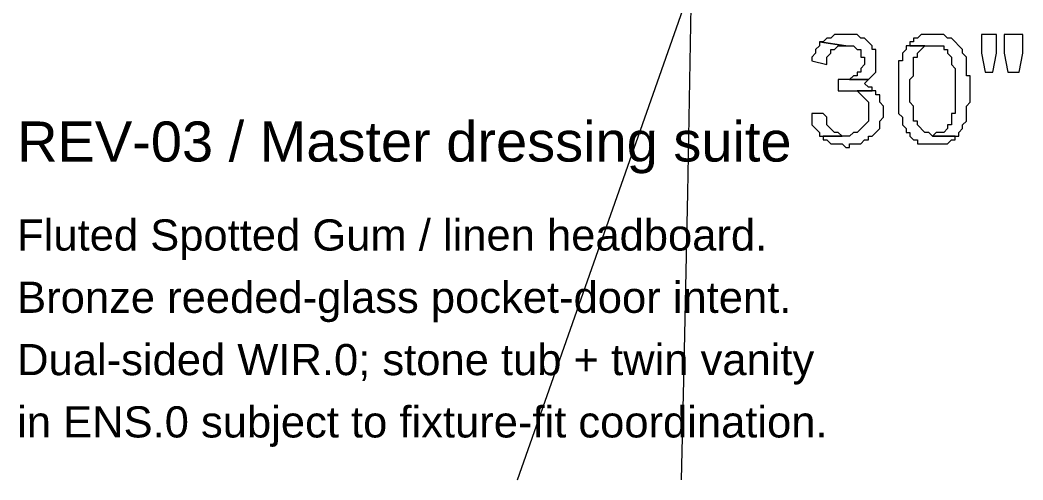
# Model space of a CAD drawing. Header units: millimetres. Extents: x -3370 to 37592, y -25802 to 13127.
# Drawn here: x 22013 to 26519, y -12431 to -10364 of the extents above; entities that cross this region are included whole.
import ezdxf

# ---------------------------------------------------------------- set-up
doc = ezdxf.new("R2010")
doc.units = ezdxf.units.MM
for name, color, linetype, lineweight in [('2 Hoop survey', 8, 'Continuous', 9), ('ID_REVISION_MARKUP', 7, 'Continuous', 25), ('默认', 18, 'Continuous', 9)]:
    doc.layers.add(name, color=color, linetype=linetype, lineweight=lineweight)
doc.styles.add('ID_SANS', font='Arial.ttf')

# ---------------------------------------------------------------- blocks, each defined once
blk = doc.blocks.new('2 Hoop survey-1260670-Lower Ground Floor')
at = {"layer": '默认', "color": 9}
blk.add_line((72678.46523336039, -2241.954150671572), (73456.9519478554, -25.24621787224578), dxfattribs=at)
at = {"layer": '默认', "color": 9, "flags": 128}
blk.add_lwpolyline([(73458.78431691136, -27.29222479652673), (73441.99118704155, -950.9143676377498), (73425.05878112036, -1729.805040011576), (73413.92510480167, -2241.954150671572)], dxfattribs=at)
at = {"layer": '默认', "color": 9}
for points in [[(74153.15223573065, -239.7533189486076), (74102.35501796714, -239.7533189486076), (74085.422612046, -256.685724869747), (74068.4902061248, -256.685724869747), (74051.55780020365, -273.6181307909337), (74034.62539428246, -273.6181307909337), (74153.15223573064, -290.5505367121532), (74187.017047573, -290.5505367121532), (74203.94945349419, -307.4829426332581), (74220.88185941534, -307.4829426332581), (74220.88185941534, -341.347754475617), (74237.8142653365, -341.347754475617), (74237.8142653365, -375.2125663179577), (74220.88185941533, -392.1449722391426), (74220.88185941533, -409.0773781602966), (74203.94945349416, -409.0773781602966), (74203.94945349416, -426.0097840814851), (74187.017047573, -426.0097840814851), (74170.08464165185, -442.9421900026246), (74254.74667125769, -442.9421900026246), (74288.61148310005, -409.0773781602966), (74288.61148310005, -307.4829426332744), (74271.67907717885, -307.4829426332744), (74271.67907717885, -290.5505367121186), (74237.8142653365, -256.6857248697634), (74220.88185941534, -256.6857248697634), (74203.94945349419, -239.7533189486076)], [(74542.59757191756, -239.7533189486076), (74491.80035415405, -239.7533189486076), (74474.8679482329, -256.6857248697779), (74457.93554231171, -256.6857248697779), (74457.93554231171, -273.6181307909337), (74441.00313639054, -273.6181307909337), (74441.00313639054, -290.5505367121186), (74593.39478968107, -290.5505367121186), (74593.39478968107, -307.4829426332744), (74610.32719560225, -307.4829426332744), (74610.32719560225, -324.4153485544612), (74627.25960152343, -341.3477544756007), (74627.25960152343, -375.2125663179577), (74644.19200744458, -392.1449722391608), (74644.19200744458, -595.3338432931741), (74627.25960152342, -595.3338432931741), (74627.25960152342, -646.131061056687), (74610.32719560225, -646.131061056687), (74610.32719560225, -663.0634669778574), (74593.3947896811, -679.9958728990114), (74559.52997783874, -679.9958728990114), (74542.59757191756, -696.9282788201817), (74661.12441336576, -696.9282788201817), (74661.12441336576, -679.9958728990277), (74678.05681928695, -663.063466977841), (74678.05681928695, -646.131061056687), (74694.98922520813, -629.1986551355003), (74694.98922520813, -561.4690314508334), (74711.92163112928, -544.5366255296631), (74711.92163112928, -426.0097840814851), (74694.9892252081, -426.0097840814851), (74694.9892252081, -341.347754475617), (74678.05681928695, -324.4153485544466), (74678.05681928695, -307.4829426332744), (74627.25960152342, -256.6857248697634), (74610.32719560225, -256.6857248697634), (74593.3947896811, -239.753318948593)], [(74830.44847257745, -239.7533189486076), (74762.71884889276, -239.7533189486076), (74762.71884889276, -324.4153485544612), (74779.65125481397, -409.077378160282), (74813.51606665627, -409.077378160282), (74830.44847257745, -324.4153485544466)], [(74948.97531402565, -239.7533189486076), (74864.3132844198, -239.7533189486076), (74864.3132844198, -324.4153485544612), (74881.24569034098, -409.077378160282), (74932.04290810447, -409.077378160282), (74948.97531402565, -324.4153485544466)], [(74034.62539428246, -273.6181307909337), (74034.62539428246, -290.5505367121186), (74017.6929883613, -307.4829426332744), (74017.6929883613, -324.4153485544612), (74000.76058244014, -341.3477544756007), (74000.76058244014, -358.2801603968019), (74068.4902061248, -375.2125663179577), (74068.4902061248, -341.347754475617), (74085.422612046, -324.4153485544466), (74085.422612046, -307.4829426332744), (74102.35501796714, -307.4829426332744), (74119.28742388834, -290.5505367121041), (74153.15223573065, -290.5505367121041)], [(74441.00313639054, -290.5505367121186), (74424.07073046938, -290.5505367121186), (74424.07073046938, -307.4829426332744), (74407.13832454818, -324.4153485544775), (74407.13832454818, -358.2801603968019), (74390.20591862703, -358.2801603968019), (74390.20591862703, -595.3338432931741), (74407.13832454823, -612.2662492143281), (74407.13832454823, -646.131061056687), (74424.07073046938, -663.063466977841), (74424.07073046938, -679.9958728990277), (74441.00313639054, -679.9958728990277), (74441.00313639054, -696.9282788201817), (74457.9355423117, -713.8606847413866), (74474.86794823289, -713.8606847413866), (74474.86794823289, -730.7930906625243), (74610.32719560225, -730.7930906625243), (74627.25960152342, -713.8606847413686), (74644.1920074446, -713.8606847413686), (74644.1920074446, -696.9282788201817), (74542.59757191756, -696.9282788201817), (74525.66516599641, -679.9958728990277), (74508.73276007522, -679.9958728990277), (74474.8679482329, -646.1310610566561), (74474.8679482329, -629.1986551355167), (74457.93554231171, -629.1986551355167), (74457.93554231171, -561.4690314508334), (74441.00313639056, -544.5366255296631), (74441.00313639056, -442.9421900026392), (74457.93554231171, -426.0097840814851), (74457.93554231171, -341.347754475617), (74474.86794823289, -341.347754475617), (74474.86794823289, -324.4153485544612), (74508.73276007519, -290.5505367121186)], [(74119.28742388831, -442.9421900026392), (74119.28742388831, -493.7394077661502), (74271.67907717885, -493.7394077661502), (74271.67907717885, -476.8070018449798), (74254.74667125769, -476.8070018449798), (74237.8142653365, -459.8745959238258), (74254.74667125766, -442.9421900026555)], [(74271.67907717885, -493.7394077661502), (74203.94945349416, -493.7394077661502), (74254.7466712577, -544.5366255296631), (74254.7466712577, -629.1986551355167), (74203.94945349419, -679.9958728990114), (74187.017047573, -679.9958728990114), (74170.08464165185, -696.9282788201817), (74051.55780020363, -696.9282788201817), (74051.55780020363, -713.8606847413686), (74068.4902061248, -713.8606847413686), (74085.422612046, -730.7930906625079), (74136.21982980949, -730.7930906625079), (74153.15223573064, -747.7254965837419), (74170.08464165183, -747.7254965837419), (74170.08464165183, -730.7930906625243), (74220.88185941534, -730.7930906625243), (74237.81426533652, -713.8606847413522), (74254.74667125769, -713.8606847413522), (74254.74667125769, -696.9282788201817), (74271.67907717885, -696.9282788201817), (74305.54388902121, -663.0634669778738), (74305.54388902121, -629.1986551355167), (74322.47629494235, -612.2662492143445), (74322.47629494235, -561.4690314508334), (74305.5438890212, -544.5366255296631), (74305.5438890212, -510.6718136873205), (74288.61148310002, -510.6718136873205), (74288.61148310002, -493.7394077661502)], [(74051.55780020363, -595.3338432931741), (74000.76058244013, -595.3338432931741), (74000.76058244013, -646.131061056687), (74034.62539428248, -679.9958728990114), (74034.62539428248, -696.9282788201817), (74136.21982980949, -696.9282788201817), (74119.28742388831, -679.9958728990277), (74102.35501796714, -679.9958728990277), (74068.4902061248, -646.131061056687), (74068.4902061248, -612.2662492143445)]]:
    blk.add_lwpolyline(points, close=True, dxfattribs=at)

msp = doc.modelspace()

# ---------------------------------------------------------------- block references
at = {"layer": '2 Hoop survey', "color": 9}
msp.add_blockref('2 Hoop survey-1260670-Lower Ground Floor', (-48430.02383250731, -10188.93677013573), dxfattribs=at)

# ---------------------------------------------------------------- texts
at = {"layer": 'ID_REVISION_MARKUP', "style": 'ID_SANS'}
for s, height, p in [('REV-03 / Master dressing suite', 180, (22000, -11000)), ('Fluted Spotted Gum / linen headboard.', 140, (22000, -11400)), ('Bronze reeded-glass pocket-door intent.', 140, (22000, -11680)), ('Dual-sided WIR.0; stone tub + twin vanity', 140, (22000, -11960)), ('in ENS.0 subject to fixture-fit coordination.', 140, (22000, -12240))]:
    msp.add_text(s, height=height, dxfattribs=at).set_placement(p)

doc.saveas('drawing.dxf')
